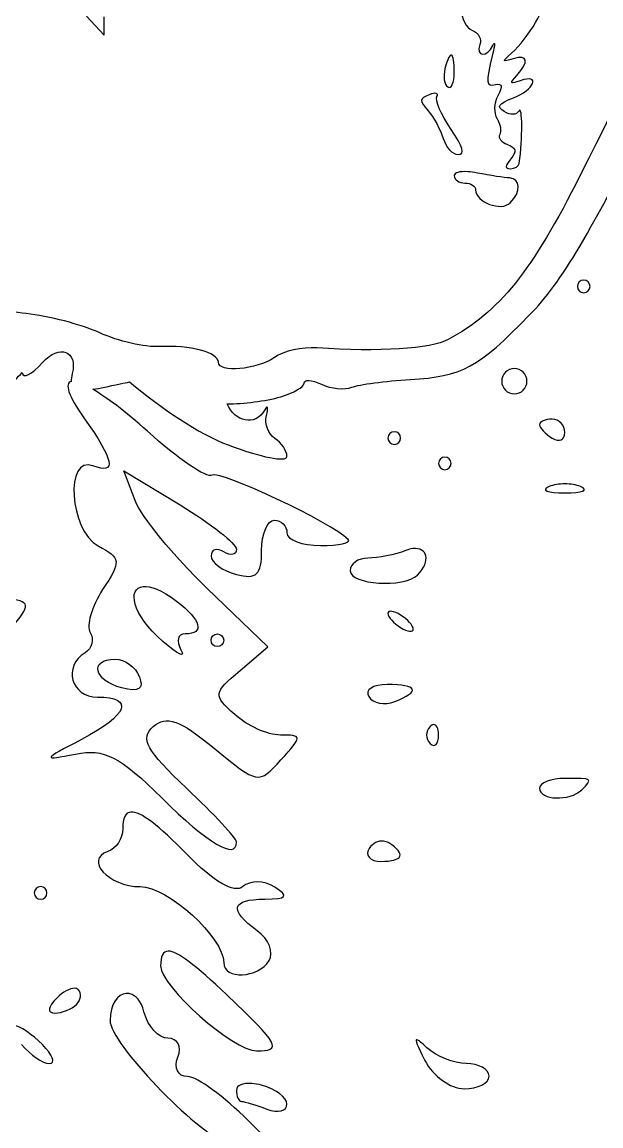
# Model space of a CAD drawing. Extents: x 3 to 91, y 4 to 114.
# Drawn here: x 17.96 to 24.82, y 30.45 to 43.52 of the extents above; entities that cross this region are included whole.
import ezdxf

# ---------------------------------------------------------------- set-up
doc = ezdxf.new("R2010")
doc.units = 0
doc.layers.add('Layer_1', color=7, linetype='CONTINUOUS')

msp = doc.modelspace()

# ---------------------------------------------------------------- linework, layer by layer
at = {"layer": 'Layer_1', "color": 7}
for points in [[(18.726505, 43.593524), (18.934245, 43.369764), (18.934245, 43.586288)], [(23.038904, 42.260789), (23.038904, 42.261305)], [(21.029724, 39.085789), (21.029724, 39.086305)], [(19.301147, 37.857956), (19.168339, 38.206256), (19.835482, 37.803695)], [(20.545516, 35.843093), (20.876245, 36.121628), (20.154842, 36.816159)]]:
    msp.add_lwpolyline(points, dxfattribs=at)
for points in [[(23.050789, 43.131535)], [(22.868888, 42.677817)], [(23.245609, 41.750225)], [(24.617619, 40.466583)], [(23.794413, 39.419101)], [(24.243481, 38.820171)], [(22.372794, 38.670309)], [(22.971207, 38.371102)], [(24.393343, 38.052776)], [(22.591902, 37.286413)], [(19.397265, 36.838897)], [(22.341788, 36.543823)], [(20.277832, 36.276139)], [(19.064469, 35.976935)], [(22.289079, 35.677728)], [(22.835815, 35.201788)], [(24.393343, 34.56565)], [(19.253605, 34.167225)], [(22.246704, 33.822025)], [(18.182352, 33.28304)], [(19.694922, 32.519265)], [(18.585429, 32.079498)], [(19.198311, 32.017485)], [(22.641512, 31.468681)], [(20.685042, 30.9514)]]:
    msp.add_lwpolyline(points, close=True, dxfattribs=at)
for points in [[(25.618591, 44.331979), (25.750089, 44.119209), (25.604638, 43.752417), (24.579895, 41.716118)], [(23.76134, 43.154274), (23.960142, 43.329153), (24.195525, 43.72993), (24.14633, 43.80953)], [(23.167578, 43.682406), (23.167578, 43.567857), (23.226827, 43.451337), (23.299353, 43.423508)], [(23.299353, 43.423508), (23.371883, 43.395709), (23.411188, 43.320432), (23.386686, 43.256593)], [(23.540682, 43.246259), (23.567412, 43.304457), (23.565801, 43.25676), (23.537581, 43.14032)], [(23.386686, 43.256593), (23.330986, 43.111432), (23.474339, 43.101767), (23.540682, 43.246259)], [(23.780977, 43.088128), (23.65055, 43.047128), (23.648518, 43.054973), (23.76134, 43.154274)], [(23.050789, 43.131535), (23.031111, 43.140082), (23.003738, 43.087313), (22.973274, 42.970822)], [(23.082829, 42.923279), (23.082829, 43.052989), (23.070467, 43.122992), (23.050789, 43.131535)], [(23.537581, 43.14032), (23.454211, 42.79634), (23.458288, 42.758703), (23.573238, 42.782203)], [(23.823352, 42.890722), (23.973658, 43.052713), (23.954305, 43.142627), (23.780977, 43.088128)], [(22.973274, 42.970822), (22.948934, 42.877723), (22.963671, 42.780378), (23.005831, 42.754298)], [(23.005831, 42.754298), (23.048031, 42.728197), (23.082828, 42.804129), (23.082829, 42.923279)], [(23.865726, 42.828712), (23.744774, 42.786111), (23.736955, 42.797623), (23.823352, 42.890722)], [(23.784078, 42.625107), (24.032468, 42.719508), (24.11082, 42.914961), (23.865726, 42.828712)], [(23.573238, 42.782203), (23.653868, 42.798703), (23.6608, 42.763788), (23.60011, 42.650428)], [(22.787239, 42.662831), (22.66973, 42.617731), (22.667799, 42.593008), (22.77277, 42.473178)], [(22.868888, 42.677817), (22.85266, 42.681768), (22.824379, 42.677082), (22.787239, 42.662831)], [(23.038904, 42.261305), (22.924555, 42.429815), (22.851601, 42.600617), (22.87664, 42.641128)], [(22.87664, 42.641128), (22.889159, 42.661376), (22.885116, 42.673867), (22.868888, 42.677817)], [(23.60011, 42.650428), (23.552549, 42.561528), (23.548558, 42.446434), (23.590808, 42.378092)], [(23.676074, 42.462325), (23.580144, 42.521626), (23.60309, 42.556337), (23.784078, 42.625107)], [(23.853324, 41.849444), (23.894004, 42.142277), (23.89219, 42.539491), (23.850223, 42.471628)], [(23.971663, 40.050071), (24.362359, 40.452531), (24.687393, 41.001986), (25.466662, 42.566195)], [(22.77277, 42.473178), (22.83912, 42.397478), (22.91964, 42.249812), (22.95157, 42.145034)], [(23.590808, 42.378092), (23.631058, 42.312994), (23.644974, 42.229013), (23.621814, 42.191542)], [(23.850223, 42.471628), (23.818523, 42.420328), (23.750025, 42.416425), (23.676074, 42.462325)], [(23.128304, 41.954865), (23.213754, 41.954865), (23.188524, 42.040317), (23.038904, 42.260789)], [(22.95157, 42.145034), (22.9835, 42.040262), (23.062995, 41.954865), (23.128304, 41.954865)], [(23.621814, 42.191542), (23.598654, 42.15404), (23.640314, 42.100023), (23.714314, 42.071652)], [(23.714314, 42.071652), (23.818355, 42.031753), (23.827209, 41.993716), (23.752038, 41.903186)], [(23.752038, 41.903186), (23.681238, 41.817887), (23.680264, 41.785881), (23.749455, 41.785881)], [(23.749455, 41.785881), (23.801534, 41.785881), (23.848181, 41.814717), (23.853324, 41.849444)], [(24.579895, 41.716118), (24.001351, 40.566469), (23.622141, 40.09419), (23.010998, 39.762749)], [(23.245609, 41.750225), (23.145085, 41.757522), (23.082829, 41.740123), (23.082829, 41.701648)], [(23.357747, 41.734721), (23.316621, 41.742671), (23.279117, 41.747791), (23.245609, 41.750225)], [(23.738602, 41.676843), (23.680392, 41.678843), (23.509089, 41.705521), (23.357747, 41.734721)], [(23.082829, 41.701648), (23.082829, 41.654449), (23.139586, 41.615867), (23.209436, 41.615867)], [(23.209436, 41.615867), (23.279286, 41.615867), (23.33656, 41.579117), (23.33656, 41.534217)], [(23.746871, 41.382806), (23.875796, 41.511735), (23.871284, 41.671173), (23.738602, 41.676843)], [(23.33656, 41.534217), (23.33656, 41.387616), (23.639788, 41.275724), (23.746871, 41.382806)], [(24.617619, 40.466583), (24.576468, 40.466583), (24.542688, 40.432751), (24.542688, 40.391651)], [(24.692549, 40.391651), (24.692549, 40.432751), (24.658768, 40.466583), (24.617619, 40.466583)], [(24.542688, 40.391651), (24.542688, 40.35055), (24.576468, 40.316721), (24.617619, 40.316721)], [(24.617619, 40.316721), (24.658778, 40.316721), (24.692549, 40.350452), (24.692549, 40.391651)], [(18.012337, 40.069708), (17.747762, 40.096109), (17.506893, 40.167715), (17.469218, 40.231453)], [(18.883085, 39.842331), (18.665885, 39.941232), (18.27385, 40.043568), (18.012337, 40.069708)], [(22.561413, 39.289394), (23.176538, 39.325692), (23.368747, 39.429009), (23.971663, 40.050071)], [(19.592602, 39.679551), (19.417116, 39.66955), (19.103126, 39.74213), (18.883085, 39.842331)], [(23.010998, 39.762749), (22.808571, 39.652968), (22.185669, 39.613509), (21.458121, 39.664047)], [(18.209224, 39.494031), (18.405604, 39.711031), (18.624371, 39.627563), (18.557523, 39.361223)], [(20.288684, 39.494031), (20.288684, 39.609921), (19.95309, 39.699249), (19.592602, 39.679551)], [(21.458121, 39.664047), (21.276562, 39.676646), (21.06466, 39.629119), (20.952209, 39.550358)], [(17.963761, 39.372076), (17.979564, 39.299623), (18.070107, 39.340271), (18.209224, 39.494031)], [(20.952209, 39.550358), (20.743111, 39.4039), (20.288684, 39.365372), (20.288684, 39.494031)], [(17.775142, 39.203092), (17.847118, 39.253506), (17.909804, 39.312804), (17.963761, 39.372076)], [(18.557523, 39.361223), (18.547957, 39.323107), (18.544941, 39.292844), (18.545121, 39.26614)], [(23.794413, 39.419101), (23.712098, 39.419101), (23.645068, 39.351539), (23.645068, 39.269238)], [(23.944275, 39.269238), (23.944275, 39.35159), (23.876723, 39.419101), (23.794413, 39.419101)], [(18.545121, 39.26614), (18.466878, 39.244902), (18.503677, 39.104754), (18.696016, 38.834641)], [(18.800403, 39.173639), (18.883404, 39.185574), (18.989548, 39.207429), (19.124414, 39.23875)], [(19.124414, 39.23875), (19.169317, 39.249169), (19.20225, 39.254466), (19.236035, 39.260454)], [(19.236035, 39.260454), (19.618436, 38.942599), (20.052945, 38.648258), (20.405989, 38.514247)], [(21.029724, 39.086305), (21.181066, 39.130004), (21.304642, 39.201756), (21.304642, 39.245984)], [(21.304642, 39.245984), (21.304642, 39.293085), (21.390074, 39.28765), (21.510831, 39.232548)], [(21.510831, 39.232548), (21.624278, 39.180849), (21.786555, 39.165127), (21.871016, 39.197925)], [(21.871016, 39.197925), (21.955476, 39.230725), (22.265972, 39.271992), (22.561413, 39.289394)], [(23.645068, 39.269238), (23.645068, 39.186982), (23.712103, 39.119378), (23.794413, 39.119378)], [(23.794413, 39.119378), (23.876722, 39.119378), (23.944275, 39.186942), (23.944275, 39.269238)], [(19.447391, 38.677026), (19.18031, 38.918734), (18.963298, 39.079286), (18.800403, 39.173639)], [(20.392037, 39.000522), (20.589827, 39.002932), (20.840932, 39.031502), (21.029724, 39.085789)], [(20.839555, 38.93231), (20.722674, 38.723318), (20.484109, 38.79362), (20.392037, 39.000522)], [(20.858158, 38.862547), (20.882238, 38.962745), (20.874064, 38.994008), (20.839555, 38.93231)], [(18.696016, 38.834641), (19.055134, 38.33034), (19.087797, 38.158144), (18.803503, 38.267234)], [(20.957894, 38.591762), (20.879164, 38.6404), (20.834088, 38.762296), (20.858158, 38.862547)], [(24.243481, 38.820171), (24.161166, 38.820171), (24.094136, 38.790326), (24.094136, 38.754025)], [(24.094136, 38.754025), (24.094136, 38.717735), (24.161171, 38.646795), (24.243481, 38.595895)], [(24.393343, 38.661524), (24.393343, 38.748715), (24.325791, 38.820171), (24.243481, 38.820171)], [(20.21582, 38.155096), (20.153207, 38.116406), (19.807372, 38.351258), (19.447391, 38.677026)], [(21.101037, 38.376788), (21.101037, 38.446289), (21.036613, 38.54316), (20.957894, 38.591762)], [(22.372794, 38.670309), (22.331634, 38.670309), (22.297864, 38.637095), (22.297864, 38.595895)], [(22.297864, 38.595895), (22.297864, 38.554794), (22.331644, 38.520965), (22.372794, 38.520965)], [(22.447725, 38.595895), (22.447725, 38.636995), (22.413944, 38.670309), (22.372794, 38.670309)], [(22.372794, 38.520965), (22.413954, 38.520965), (22.447725, 38.554696), (22.447725, 38.595895)], [(24.243481, 38.595895), (24.32579, 38.545036), (24.393343, 38.574331), (24.393343, 38.661524)], [(20.405989, 38.514247), (20.788197, 38.368816), (21.101037, 38.307287), (21.101037, 38.376788)], [(18.803503, 38.267234), (18.464188, 38.397444), (18.523203, 37.501925), (18.866032, 37.318454)], [(22.971207, 38.371102), (22.930048, 38.371102), (22.896793, 38.337889), (22.896793, 38.296688)], [(23.046138, 38.296688), (23.046138, 38.337788), (23.012357, 38.371102), (22.971207, 38.371102)], [(21.827091, 37.395451), (21.624681, 37.597862), (20.31405, 38.215794), (20.21582, 38.155096)], [(22.896793, 38.296688), (22.896793, 38.25559), (22.930058, 38.221758), (22.971207, 38.221758)], [(22.971207, 38.221758), (23.012367, 38.221758), (23.046138, 38.25549), (23.046138, 38.296688)], [(24.393343, 38.052776), (24.325532, 38.052776), (24.25772, 38.042008), (24.206274, 38.021254)], [(24.580412, 38.021254), (24.528969, 38.041997), (24.461154, 38.052776), (24.393343, 38.052776)], [(24.206274, 38.021254), (24.103389, 37.979754), (24.187571, 37.945805), (24.393343, 37.945805)], [(24.393343, 37.945805), (24.59911, 37.945805), (24.683296, 37.979754), (24.580412, 38.021254)], [(20.154842, 36.816159), (19.75801, 37.197929), (19.373947, 37.666477), (19.301147, 37.857956)], [(19.835482, 37.803695), (20.202226, 37.582175), (20.502107, 37.345863), (20.502107, 37.278664)], [(20.801314, 37.262643), (20.801314, 37.460713), (20.868866, 37.622829), (20.951176, 37.622829)], [(20.951176, 37.622829), (21.033491, 37.622829), (21.101037, 37.555783), (21.101037, 37.473484)], [(21.101037, 37.473484), (21.101037, 37.391133), (21.280489, 37.323622), (21.499979, 37.323622)], [(21.499979, 37.323622), (21.719469, 37.323622), (21.866551, 37.355951), (21.827091, 37.395451)], [(18.866032, 37.318454), (19.135776, 37.174114), (19.13902, 37.138932), (18.917708, 36.801173)], [(20.352763, 37.248692), (20.270448, 37.299492), (20.202901, 37.277714), (20.202901, 37.200114)], [(20.502107, 37.278664), (20.502107, 37.211462), (20.435073, 37.197791), (20.352763, 37.248692)], [(20.502107, 36.981008), (20.740178, 36.918746), (20.801314, 36.976192), (20.801314, 37.262643)], [(22.510254, 37.26471), (22.380056, 37.214711), (22.177917, 37.174278), (22.061185, 37.174278)], [(22.591902, 37.286413), (22.567214, 37.283344), (22.539756, 37.276034), (22.510254, 37.26471)], [(22.647196, 36.97429), (22.812928, 37.140014), (22.764719, 37.307853), (22.591902, 37.286413)], [(20.202901, 37.200114), (20.202901, 37.122554), (20.337491, 37.024108), (20.502107, 36.981008)], [(22.061185, 37.174278), (21.944458, 37.174278), (21.849312, 37.106716), (21.849312, 37.024415)], [(21.849312, 37.024415), (21.849312, 36.857955), (22.49053, 36.81763), (22.647196, 36.97429)], [(18.917708, 36.801173), (18.787146, 36.601913), (18.721357, 36.373395), (18.770947, 36.293194)], [(19.629809, 36.187258), (19.257505, 36.514047), (19.209483, 36.818331), (19.397265, 36.838897)], [(19.397265, 36.838897), (19.482621, 36.848237), (19.616975, 36.798826), (19.791556, 36.666296)], [(17.826302, 36.332985), (18.0752, 36.637785), (18.072842, 36.652472), (17.764807, 36.70247)], [(19.791556, 36.666296), (20.087024, 36.442006), (20.130949, 36.276139), (19.894909, 36.276139)], [(22.341788, 36.543823), (22.314663, 36.547025), (22.297864, 36.539061), (22.297864, 36.518503)], [(22.297864, 36.518503), (22.297864, 36.477344), (22.365415, 36.401972), (22.447725, 36.351072)], [(22.447725, 36.500416), (22.406573, 36.525869), (22.368914, 36.540624), (22.341788, 36.543823)], [(22.597587, 36.333501), (22.597587, 36.374662), (22.530035, 36.449515), (22.447725, 36.500416)], [(22.447725, 36.351072), (22.53004, 36.300171), (22.597587, 36.2923), (22.597587, 36.333501)], [(18.770947, 36.293194), (18.820536, 36.212964), (18.792584, 36.105115), (18.708935, 36.053415)], [(19.894909, 36.276139), (19.807729, 36.276139), (19.785667, 36.191951), (19.845817, 36.089071)], [(20.202901, 36.201209), (20.202901, 36.242309), (20.236682, 36.276139), (20.277832, 36.276139)], [(20.277832, 36.276139), (20.319002, 36.276139), (20.352763, 36.24241), (20.352763, 36.201209)], [(19.845817, 36.089071), (19.90598, 35.986161), (19.808574, 36.030458), (19.629809, 36.187258)], [(20.277832, 36.126279), (20.236672, 36.126279), (20.202901, 36.160011), (20.202901, 36.201209)], [(20.352763, 36.201209), (20.352763, 36.160109), (20.318982, 36.126279), (20.277832, 36.126279)], [(18.708935, 36.053415), (18.443628, 35.889456), (18.544957, 35.527866), (18.856213, 35.527866)], [(19.144051, 35.636903), (18.812697, 35.723554), (18.753424, 35.976935), (19.064469, 35.976935)], [(19.064469, 35.976935), (19.179125, 35.976935), (19.309024, 35.883333), (19.352824, 35.769195)], [(20.48247, 35.321676), (20.225965, 35.553805), (20.228667, 35.576131), (20.545516, 35.843093)], [(19.352824, 35.769195), (19.408698, 35.623595), (19.346164, 35.584002), (19.144051, 35.636903)], [(22.289079, 35.677728), (22.119596, 35.677728), (22.020824, 35.613284), (22.069454, 35.534583)], [(22.377445, 35.475671), (22.686798, 35.594403), (22.650428, 35.677728), (22.289079, 35.677728)], [(18.856213, 35.527866), (19.299043, 35.527866), (19.22015, 35.317024), (18.669144, 35.027639)], [(22.069454, 35.534583), (22.1181, 35.455883), (22.256617, 35.429372), (22.377445, 35.475671)], [(19.517671, 35.17905), (19.672002, 35.315749), (19.829884, 35.259411), (20.239591, 34.9217)], [(21.023523, 35.078796), (20.873204, 35.078796), (20.629856, 35.188286), (20.48247, 35.321676)], [(19.911446, 34.448863), (19.434575, 34.896898), (19.358327, 35.03791), (19.517671, 35.17905)], [(22.797058, 35.178534), (22.742218, 35.123654), (22.742218, 35.033862), (22.797058, 34.979062)], [(22.835815, 35.201788), (22.823888, 35.199936), (22.810783, 35.192266), (22.797058, 35.178534)], [(22.896793, 35.078796), (22.896793, 35.161148), (22.871597, 35.207172), (22.835815, 35.201788)], [(21.030241, 34.784241), (21.286175, 35.067041), (21.28589, 35.078796), (21.023523, 35.078796)], [(22.797058, 34.979062), (22.851938, 34.924221), (22.896793, 34.96906), (22.896793, 35.078796)], [(18.669144, 35.027639), (18.201915, 34.782278), (18.198658, 34.775108), (18.596281, 34.854004)], [(18.596281, 34.854004), (18.935272, 34.921234), (19.120395, 34.82723), (19.618441, 34.33414)], [(20.239591, 34.9217), (20.758457, 34.494012), (20.76634, 34.492641), (21.030241, 34.784241)], [(24.393343, 34.56565), (24.228725, 34.56565), (24.094136, 34.513046), (24.094136, 34.448344)], [(24.592814, 34.430258), (24.729232, 34.566648), (24.730789, 34.56565), (24.393343, 34.56565)], [(20.502107, 33.812725), (20.502107, 33.857186), (20.236458, 34.143502), (19.911446, 34.448863)], [(24.094136, 34.448344), (24.094136, 34.305144), (24.454537, 34.291989), (24.592814, 34.430258)], [(19.618441, 34.33414), (20.167443, 33.790609), (20.502107, 33.592994), (20.502107, 33.812725)], [(19.253605, 34.167225), (19.186423, 34.162303), (19.15542, 34.09539), (19.15542, 33.968787)], [(19.91558, 33.66648), (19.577879, 34.011861), (19.365574, 34.175421), (19.253605, 34.167225)], [(19.15542, 33.968787), (19.15542, 33.852188), (19.076083, 33.730821), (18.979203, 33.698521)], [(22.075138, 33.734694), (22.023439, 33.651004), (22.085827, 33.582247), (22.214148, 33.582247)], [(22.246704, 33.822025), (22.182427, 33.829725), (22.113913, 33.797393), (22.075138, 33.734694)], [(22.214148, 33.582247), (22.477019, 33.582247), (22.515773, 33.672044), (22.308199, 33.800322)], [(22.308199, 33.800322), (22.289043, 33.812149), (22.268129, 33.819459), (22.246704, 33.822025)], [(18.979203, 33.698521), (18.696062, 33.604131), (18.991522, 33.283043), (19.361609, 33.28304)], [(20.577555, 33.283559), (20.477475, 33.200509), (20.232417, 33.342442), (19.91558, 33.66648)], [(20.956343, 33.276841), (20.829132, 33.357441), (20.669675, 33.360055), (20.577555, 33.283559)], [(18.182352, 33.28304), (18.141182, 33.28304), (18.107422, 33.249311), (18.107422, 33.20811)], [(18.107422, 33.20811), (18.107422, 33.16701), (18.141203, 33.13318), (18.182352, 33.13318)], [(18.257283, 33.20811), (18.257283, 33.249211), (18.223503, 33.28304), (18.182352, 33.28304)], [(18.182352, 33.13318), (18.223512, 33.13318), (18.257283, 33.16701), (18.257283, 33.20811)], [(19.361609, 33.28304), (19.690651, 33.28304), (20.352763, 32.682412), (20.352763, 32.383872)], [(20.839038, 33.135762), (21.104272, 33.137615), (21.129214, 33.16751), (20.956343, 33.276841)], [(20.749638, 32.76111), (20.41018, 33.009329), (20.439714, 33.132765), (20.839038, 33.135762)], [(20.890197, 32.407642), (20.94878, 32.502443), (20.885676, 32.661611), (20.749638, 32.76111)], [(19.694922, 32.519265), (19.630519, 32.518736), (19.604488, 32.458302), (19.604488, 32.343563)], [(20.38997, 32.000433), (20.015594, 32.355276), (19.80226, 32.520164), (19.694922, 32.519265)], [(19.604488, 32.343563), (19.604488, 32.099554), (20.46593, 31.337424), (20.741886, 31.337424)], [(20.352763, 32.383872), (20.352763, 32.178632), (20.759808, 32.196682), (20.890197, 32.407642)], [(18.585429, 32.079498), (18.530724, 32.080292), (18.447639, 32.036792), (18.374589, 31.963743)], [(18.629354, 32.063478), (18.618723, 32.074114), (18.603662, 32.07926), (18.585429, 32.079498)], [(18.606616, 31.886228), (18.661516, 31.941097), (18.671893, 32.020978), (18.629354, 32.063478)], [(18.374589, 31.963743), (18.267209, 31.856362), (18.258587, 31.786493), (18.352368, 31.786493)], [(19.198311, 32.017485), (19.098975, 32.010201), (19.005558, 31.895586), (19.005558, 31.697091)], [(19.241202, 32.013868), (19.227036, 32.017271), (19.212502, 32.018528), (19.198311, 32.017485)], [(19.407084, 31.801479), (19.373758, 31.928921), (19.309203, 31.99753), (19.241202, 32.013868)], [(20.741886, 31.337424), (21.049148, 31.337424), (21.008922, 31.413783), (20.38997, 32.000433)], [(18.352368, 31.786493), (18.437419, 31.786493), (18.551716, 31.831327), (18.606616, 31.886228)], [(19.691821, 31.487287), (19.580543, 31.487287), (19.452274, 31.628579), (19.407084, 31.801479)], [(19.005558, 31.697091), (19.005558, 31.431661), (20.01575, 30.375523), (20.400305, 30.238784)], [(18.204056, 31.412354), (18.080593, 31.535814), (17.932534, 31.637147), (17.875395, 31.637147)], [(17.958077, 31.412354), (18.06054, 31.288884), (18.208112, 31.18808), (18.286222, 31.18808)], [(18.286222, 31.18808), (18.364338, 31.18808), (18.327522, 31.288884), (18.204056, 31.412354)], [(19.808093, 31.26301), (19.858483, 31.394291), (19.810183, 31.487287), (19.691821, 31.487287)], [(22.641512, 31.468681), (22.612938, 31.47429), (22.64466, 31.398961), (22.734013, 31.225286)], [(22.758817, 31.375148), (22.697566, 31.433039), (22.658656, 31.465318), (22.641512, 31.468681)], [(19.924882, 31.033566), (19.806745, 31.036344), (19.757893, 31.132261), (19.808093, 31.26301)], [(23.225972, 31.18808), (23.077813, 31.18808), (22.867663, 31.272257), (22.758817, 31.375148)], [(22.734013, 31.225286), (22.829296, 31.040085), (23.039445, 30.888873), (23.201167, 30.888873)], [(23.495206, 31.038217), (23.495206, 31.120476), (23.374125, 31.18808), (23.225972, 31.18808)], [(20.643701, 30.510601), (20.359993, 30.795682), (20.036576, 31.031566), (19.924882, 31.033566)], [(23.201167, 30.888873), (23.362896, 30.888873), (23.495206, 30.955916), (23.495206, 31.038217)], [(20.685042, 30.9514), (20.577711, 30.958781), (20.502107, 30.930339), (20.502107, 30.874403)], [(20.502107, 30.874403), (20.502107, 30.799764), (20.530186, 30.739011), (20.564636, 30.739011)], [(20.801314, 30.931765), (20.76016, 30.942507), (20.720819, 30.948942), (20.685042, 30.9514)], [(21.101037, 30.705422), (21.101037, 30.78694), (20.965931, 30.888765), (20.801314, 30.931765)], [(20.564636, 30.739011), (20.599062, 30.739011), (20.73365, 30.698061), (20.863843, 30.64806)], [(20.863843, 30.64806), (20.99404, 30.598131), (21.101037, 30.62393), (21.101037, 30.705422)], [(21.4297, 29.906504), (21.281293, 29.953603), (20.927415, 30.225542), (20.643701, 30.510601)]]:
    msp.add_open_spline(points, degree=3, dxfattribs=at)

doc.saveas('drawing.dxf')
